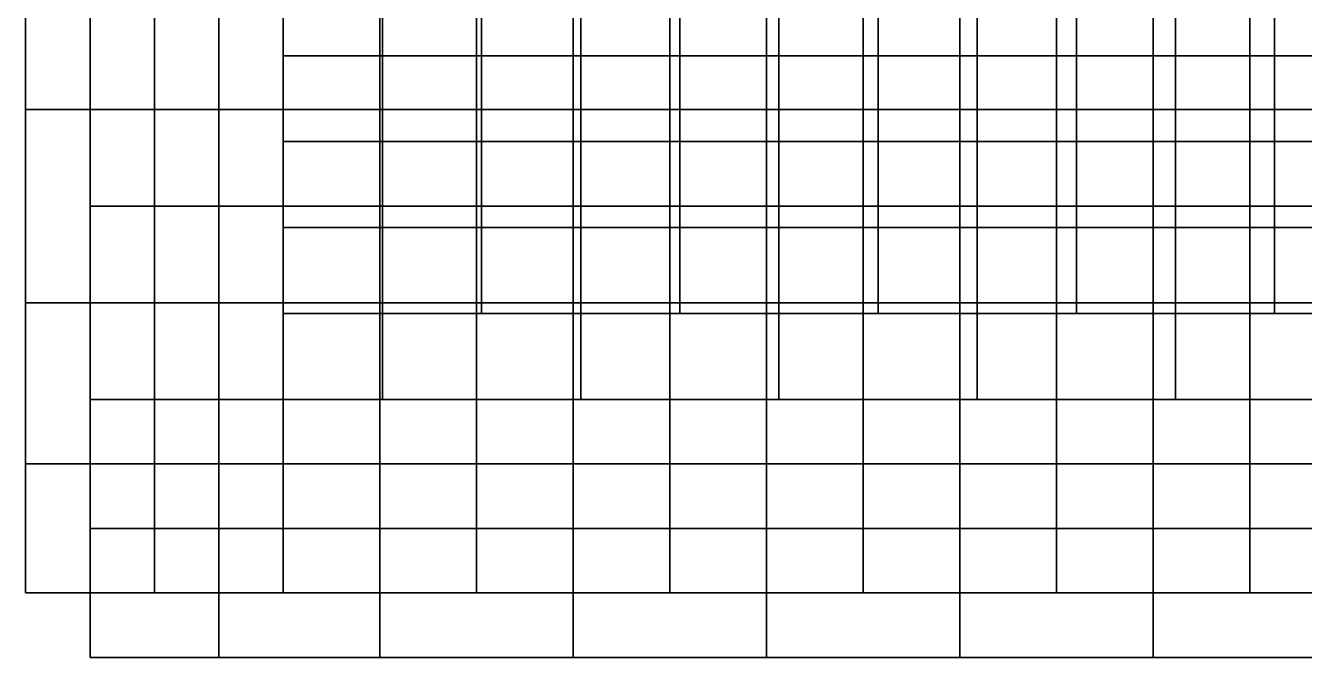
# Model space of a CAD drawing. Extents: x -2.5 to 67.5, y -27.5 to 12.5.
# Drawn here: x -2.5 to 9.9, y -2.5 to 3.62 of the extents above; entities that cross this region are included whole.
import ezdxf

# ---------------------------------------------------------------- set-up
doc = ezdxf.new("R2010")
doc.units = 0
for name, color, linetype in [('EC_M2', 16, 'CONTINUOUS'), ('M0', 13, 'CONTINUOUS'), ('M1', 11, 'CONTINUOUS')]:
    doc.layers.add(name, color=color, linetype=linetype)

msp = doc.modelspace()

# ---------------------------------------------------------------- linework, layer by layer
at = {"layer": 'EC_M2', "color": 182}
for p, q in [((0, 2.8125, 0.5), (0, 4.6875, 0.5)), ((0, 2.5, 2.375), (0, 4.1665, 2.375)), ((0, 0.9375, 0.5), (0, 2.8125, 0.5)), ((0, 0.8335, 2.375), (0, 2.5, 2.375))]:
    msp.add_line(p, q, dxfattribs=at)
at = {"layer": 'M0', "color": 135}
for points in [[(-2.5, 2.8125), (-2.5, 2.8125, 1), (-2.5, 4.6875, 1), (-2.5, 4.6875)], [(-1.25, 2.8125), (-2.5, 2.8125), (-2.5, 4.6875), (-1.25, 4.6875)], [(-2.5, 2.8125, 1), (-1.25, 2.8125, 1), (-1.25, 4.6875, 1), (-2.5, 4.6875, 1)], [(-1.25, 2.8125, 1), (-1.25, 2.8125), (-1.25, 4.6875), (-1.25, 4.6875, 1)], [(-1.25, 2.8125), (-1.25, 2.8125, 1), (-1.25, 4.6875, 1), (-1.25, 4.6875)], [(0, 2.8125), (-1.25, 2.8125), (-1.25, 4.6875), (0, 4.6875)], [(-1.25, 2.8125, 1), (0, 2.8125, 1), (0, 4.6875, 1), (-1.25, 4.6875, 1)], [(0, 2.8125, 1), (0, 2.8125), (0, 4.6875), (0, 4.6875, 1)], [(0, 2.8125), (0, 2.8125, 1), (0, 4.6875, 1), (0, 4.6875)], [(1.875, 2.8125), (0, 2.8125), (0, 4.6875), (1.875, 4.6875)], [(0, 2.8125, 1), (1.875, 2.8125, 1), (1.875, 4.6875, 1), (0, 4.6875, 1)], [(1.875, 2.8125, 1), (1.875, 2.8125), (1.875, 4.6875), (1.875, 4.6875, 1)], [(1.875, 2.8125), (1.875, 2.8125, 1), (1.875, 4.6875, 1), (1.875, 4.6875)], [(3.75, 2.8125), (1.875, 2.8125), (1.875, 4.6875), (3.75, 4.6875)], [(1.875, 2.8125, 1), (3.75, 2.8125, 1), (3.75, 4.6875, 1), (1.875, 4.6875, 1)], [(3.75, 2.8125, 1), (3.75, 2.8125), (3.75, 4.6875), (3.75, 4.6875, 1)], [(3.75, 2.8125), (3.75, 2.8125, 1), (3.75, 4.6875, 1), (3.75, 4.6875)], [(5.625, 2.8125), (3.75, 2.8125), (3.75, 4.6875), (5.625, 4.6875)], [(3.75, 2.8125, 1), (5.625, 2.8125, 1), (5.625, 4.6875, 1), (3.75, 4.6875, 1)], [(5.625, 2.8125, 1), (5.625, 2.8125), (5.625, 4.6875), (5.625, 4.6875, 1)], [(5.625, 2.8125), (5.625, 2.8125, 1), (5.625, 4.6875, 1), (5.625, 4.6875)], [(7.5, 2.8125), (5.625, 2.8125), (5.625, 4.6875), (7.5, 4.6875)], [(5.625, 2.8125, 1), (7.5, 2.8125, 1), (7.5, 4.6875, 1), (5.625, 4.6875, 1)], [(7.5, 2.8125, 1), (7.5, 2.8125), (7.5, 4.6875), (7.5, 4.6875, 1)], [(7.5, 2.8125), (7.5, 2.8125, 1), (7.5, 4.6875, 1), (7.5, 4.6875)], [(9.375, 2.8125), (7.5, 2.8125), (7.5, 4.6875), (9.375, 4.6875)], [(7.5, 2.8125, 1), (9.375, 2.8125, 1), (9.375, 4.6875, 1), (7.5, 4.6875, 1)], [(9.375, 2.8125, 1), (9.375, 2.8125), (9.375, 4.6875), (9.375, 4.6875, 1)], [(9.375, 2.8125), (9.375, 2.8125, 1), (9.375, 4.6875, 1), (9.375, 4.6875)], [(11.25, 2.8125), (9.375, 2.8125), (9.375, 4.6875), (11.25, 4.6875)], [(9.375, 2.8125, 1), (11.25, 2.8125, 1), (11.25, 4.6875, 1), (9.375, 4.6875, 1)], [(-1.875, 3.75), (-1.875, 1.875), (-1.875, 1.875, 1), (-1.875, 3.75, 1)], [(-1.875, 1.875), (-1.875, 3.75), (-0.625, 3.75), (-0.625, 1.875)], [(-1.875, 3.75, 1), (-1.875, 1.875, 1), (-0.625, 1.875, 1), (-0.625, 3.75, 1)], [(-0.625, 3.75), (-0.625, 1.875), (-0.625, 1.875, 1), (-0.625, 3.75, 1)], [(-0.625, 1.875), (-0.625, 3.75), (0, 3.75), (0, 1.875)], [(-0.625, 3.75, 1), (-0.625, 1.875, 1), (0, 1.875, 1), (0, 3.75, 1)], [(-0.625, 1.875), (-0.625, 3.75), (-0.625, 3.75, 1), (-0.625, 1.875, 1)], [(0, 1.875), (0, 3.75), (0, 3.75, 1), (0, 1.875, 1)], [(0, 3.75), (0, 1.875), (0, 1.875, 1), (0, 3.75, 1)], [(0, 1.875), (0, 3.75), (0.9375, 3.75), (0.9375, 1.875)], [(0, 3.75, 1), (0, 1.875, 1), (0.9375, 1.875, 1), (0.9375, 3.75, 1)], [(0.9375, 1.875), (0.9375, 3.75), (0.9375, 3.75, 1), (0.9375, 1.875, 1)], [(0.9375, 3.75), (0.9375, 1.875), (0.9375, 1.875, 1), (0.9375, 3.75, 1)], [(0.9375, 1.875), (0.9375, 3.75), (2.8125, 3.75), (2.8125, 1.875)], [(0.9375, 3.75, 1), (0.9375, 1.875, 1), (2.8125, 1.875, 1), (2.8125, 3.75, 1)], [(2.8125, 1.875), (2.8125, 3.75), (2.8125, 3.75, 1), (2.8125, 1.875, 1)], [(2.8125, 3.75), (2.8125, 1.875), (2.8125, 1.875, 1), (2.8125, 3.75, 1)], [(2.8125, 1.875), (2.8125, 3.75), (4.6875, 3.75), (4.6875, 1.875)], [(2.8125, 3.75, 1), (2.8125, 1.875, 1), (4.6875, 1.875, 1), (4.6875, 3.75, 1)], [(4.6875, 1.875), (4.6875, 3.75), (4.6875, 3.75, 1), (4.6875, 1.875, 1)], [(4.6875, 3.75), (4.6875, 1.875), (4.6875, 1.875, 1), (4.6875, 3.75, 1)], [(4.6875, 1.875), (4.6875, 3.75), (6.5625, 3.75), (6.5625, 1.875)], [(4.6875, 3.75, 1), (4.6875, 1.875, 1), (6.5625, 1.875, 1), (6.5625, 3.75, 1)], [(6.5625, 1.875), (6.5625, 3.75), (6.5625, 3.75, 1), (6.5625, 1.875, 1)], [(6.5625, 3.75), (6.5625, 1.875), (6.5625, 1.875, 1), (6.5625, 3.75, 1)], [(6.5625, 1.875), (6.5625, 3.75), (8.4375, 3.75), (8.4375, 1.875)], [(6.5625, 3.75, 1), (6.5625, 1.875, 1), (8.4375, 1.875, 1), (8.4375, 3.75, 1)], [(8.4375, 1.875), (8.4375, 3.75), (8.4375, 3.75, 1), (8.4375, 1.875, 1)], [(8.4375, 3.75), (8.4375, 1.875), (8.4375, 1.875, 1), (8.4375, 3.75, 1)], [(8.4375, 1.875), (8.4375, 3.75), (10.313, 3.75), (10.313, 1.875)], [(8.4375, 3.75, 1), (8.4375, 1.875, 1), (10.313, 1.875, 1), (10.313, 3.75, 1)], [(-1.25, 2.8125), (-2.5, 2.8125), (-2.5, 2.8125, 1), (-1.25, 2.8125, 1)], [(-2.5, 0.9375), (-2.5, 0.9375, 1), (-2.5, 2.8125, 1), (-2.5, 2.8125)], [(-1.25, 0.9375), (-2.5, 0.9375), (-2.5, 2.8125), (-1.25, 2.8125)], [(-2.5, 0.9375, 1), (-1.25, 0.9375, 1), (-1.25, 2.8125, 1), (-2.5, 2.8125, 1)], [(-2.5, 2.8125), (-1.25, 2.8125), (-1.25, 2.8125, 1), (-2.5, 2.8125, 1)], [(-1.25, 0.9375, 1), (-1.25, 0.9375), (-1.25, 2.8125), (-1.25, 2.8125, 1)], [(0, 2.8125), (-1.25, 2.8125), (-1.25, 2.8125, 1), (0, 2.8125, 1)], [(-1.25, 0.9375), (-1.25, 0.9375, 1), (-1.25, 2.8125, 1), (-1.25, 2.8125)], [(0, 0.9375), (-1.25, 0.9375), (-1.25, 2.8125), (0, 2.8125)], [(-1.25, 0.9375, 1), (0, 0.9375, 1), (0, 2.8125, 1), (-1.25, 2.8125, 1)], [(-1.25, 2.8125), (0, 2.8125), (0, 2.8125, 1), (-1.25, 2.8125, 1)], [(0, 0.9375, 1), (0, 0.9375), (0, 2.8125), (0, 2.8125, 1)], [(1.875, 2.8125), (0, 2.8125), (0, 2.8125, 1), (1.875, 2.8125, 1)], [(0, 0.9375), (0, 0.9375, 1), (0, 2.8125, 1), (0, 2.8125)], [(1.875, 0.9375), (0, 0.9375), (0, 2.8125), (1.875, 2.8125)], [(0, 0.9375, 1), (1.875, 0.9375, 1), (1.875, 2.8125, 1), (0, 2.8125, 1)], [(0, 2.8125), (1.875, 2.8125), (1.875, 2.8125, 1), (0, 2.8125, 1)], [(1.875, 0.9375, 1), (1.875, 0.9375), (1.875, 2.8125), (1.875, 2.8125, 1)], [(3.75, 2.8125), (1.875, 2.8125), (1.875, 2.8125, 1), (3.75, 2.8125, 1)], [(1.875, 0.9375), (1.875, 0.9375, 1), (1.875, 2.8125, 1), (1.875, 2.8125)], [(3.75, 0.9375), (1.875, 0.9375), (1.875, 2.8125), (3.75, 2.8125)], [(1.875, 0.9375, 1), (3.75, 0.9375, 1), (3.75, 2.8125, 1), (1.875, 2.8125, 1)], [(1.875, 2.8125), (3.75, 2.8125), (3.75, 2.8125, 1), (1.875, 2.8125, 1)], [(3.75, 0.9375, 1), (3.75, 0.9375), (3.75, 2.8125), (3.75, 2.8125, 1)], [(5.625, 2.8125), (3.75, 2.8125), (3.75, 2.8125, 1), (5.625, 2.8125, 1)], [(3.75, 0.9375), (3.75, 0.9375, 1), (3.75, 2.8125, 1), (3.75, 2.8125)], [(5.625, 0.9375), (3.75, 0.9375), (3.75, 2.8125), (5.625, 2.8125)], [(3.75, 0.9375, 1), (5.625, 0.9375, 1), (5.625, 2.8125, 1), (3.75, 2.8125, 1)], [(3.75, 2.8125), (5.625, 2.8125), (5.625, 2.8125, 1), (3.75, 2.8125, 1)], [(5.625, 0.9375, 1), (5.625, 0.9375), (5.625, 2.8125), (5.625, 2.8125, 1)], [(7.5, 2.8125), (5.625, 2.8125), (5.625, 2.8125, 1), (7.5, 2.8125, 1)], [(5.625, 0.9375), (5.625, 0.9375, 1), (5.625, 2.8125, 1), (5.625, 2.8125)], [(7.5, 0.9375), (5.625, 0.9375), (5.625, 2.8125), (7.5, 2.8125)], [(5.625, 0.9375, 1), (7.5, 0.9375, 1), (7.5, 2.8125, 1), (5.625, 2.8125, 1)], [(5.625, 2.8125), (7.5, 2.8125), (7.5, 2.8125, 1), (5.625, 2.8125, 1)], [(7.5, 0.9375, 1), (7.5, 0.9375), (7.5, 2.8125), (7.5, 2.8125, 1)], [(9.375, 2.8125), (7.5, 2.8125), (7.5, 2.8125, 1), (9.375, 2.8125, 1)], [(7.5, 0.9375), (7.5, 0.9375, 1), (7.5, 2.8125, 1), (7.5, 2.8125)], [(9.375, 0.9375), (7.5, 0.9375), (7.5, 2.8125), (9.375, 2.8125)], [(7.5, 0.9375, 1), (9.375, 0.9375, 1), (9.375, 2.8125, 1), (7.5, 2.8125, 1)], [(7.5, 2.8125), (9.375, 2.8125), (9.375, 2.8125, 1), (7.5, 2.8125, 1)], [(9.375, 0.9375, 1), (9.375, 0.9375), (9.375, 2.8125), (9.375, 2.8125, 1)], [(11.25, 2.8125), (9.375, 2.8125), (9.375, 2.8125, 1), (11.25, 2.8125, 1)], [(9.375, 0.9375), (9.375, 0.9375, 1), (9.375, 2.8125, 1), (9.375, 2.8125)], [(11.25, 0.9375), (9.375, 0.9375), (9.375, 2.8125), (11.25, 2.8125)], [(9.375, 0.9375, 1), (11.25, 0.9375, 1), (11.25, 2.8125, 1), (9.375, 2.8125, 1)], [(9.375, 2.8125), (11.25, 2.8125), (11.25, 2.8125, 1), (9.375, 2.8125, 1)], [(-1.875, 1.875), (-1.875, 0), (-1.875, 0, 1), (-1.875, 1.875, 1)], [(-1.875, 1.875), (-1.875, 1.875, 1), (-0.625, 1.875, 1), (-0.625, 1.875)], [(-1.875, 0), (-1.875, 1.875), (-0.625, 1.875), (-0.625, 0)], [(-1.875, 1.875, 1), (-1.875, 0, 1), (-0.625, 0, 1), (-0.625, 1.875, 1)], [(-1.875, 1.875, 1), (-1.875, 1.875), (-0.625, 1.875), (-0.625, 1.875, 1)], [(-0.625, 1.875), (-0.625, 0), (-0.625, 0, 1), (-0.625, 1.875, 1)], [(-0.625, 1.875), (-0.625, 1.875, 1), (0, 1.875, 1), (0, 1.875)], [(-0.625, 0), (-0.625, 1.875), (0, 1.875), (0, 0)], [(-0.625, 1.875, 1), (-0.625, 0, 1), (0, 0, 1), (0, 1.875, 1)], [(-0.625, 1.875, 1), (-0.625, 1.875), (0, 1.875), (0, 1.875, 1)], [(-0.625, 0), (-0.625, 1.875), (-0.625, 1.875, 1), (-0.625, 0, 1)], [(0, 0), (0, 1.875), (0, 1.875, 1), (0, 0, 1)], [(0, 1.875), (0, 0), (0, 0, 1), (0, 1.875, 1)], [(0, 1.875), (0, 1.875, 1), (0.9375, 1.875, 1), (0.9375, 1.875)], [(0, 0), (0, 1.875), (0.9375, 1.875), (0.9375, 0)], [(0, 1.875, 1), (0, 0, 1), (0.9375, 0, 1), (0.9375, 1.875, 1)], [(0, 1.875, 1), (0, 1.875), (0.9375, 1.875), (0.9375, 1.875, 1)], [(0.9375, 0), (0.9375, 1.875), (0.9375, 1.875, 1), (0.9375, 0, 1)], [(0.9375, 1.875), (0.9375, 0), (0.9375, 0, 1), (0.9375, 1.875, 1)], [(0.9375, 1.875), (0.9375, 1.875, 1), (2.8125, 1.875, 1), (2.8125, 1.875)], [(0.9375, 0), (0.9375, 1.875), (2.8125, 1.875), (2.8125, 0)], [(0.9375, 1.875, 1), (0.9375, 0, 1), (2.8125, 0, 1), (2.8125, 1.875, 1)], [(0.9375, 1.875, 1), (0.9375, 1.875), (2.8125, 1.875), (2.8125, 1.875, 1)], [(2.8125, 0), (2.8125, 1.875), (2.8125, 1.875, 1), (2.8125, 0, 1)], [(2.8125, 1.875), (2.8125, 0), (2.8125, 0, 1), (2.8125, 1.875, 1)], [(2.8125, 1.875), (2.8125, 1.875, 1), (4.6875, 1.875, 1), (4.6875, 1.875)], [(2.8125, 0), (2.8125, 1.875), (4.6875, 1.875), (4.6875, 0)], [(2.8125, 1.875, 1), (2.8125, 0, 1), (4.6875, 0, 1), (4.6875, 1.875, 1)], [(2.8125, 1.875, 1), (2.8125, 1.875), (4.6875, 1.875), (4.6875, 1.875, 1)], [(4.6875, 0), (4.6875, 1.875), (4.6875, 1.875, 1), (4.6875, 0, 1)], [(4.6875, 1.875), (4.6875, 0), (4.6875, 0, 1), (4.6875, 1.875, 1)], [(4.6875, 1.875), (4.6875, 1.875, 1), (6.5625, 1.875, 1), (6.5625, 1.875)], [(4.6875, 0), (4.6875, 1.875), (6.5625, 1.875), (6.5625, 0)], [(4.6875, 1.875, 1), (4.6875, 0, 1), (6.5625, 0, 1), (6.5625, 1.875, 1)], [(4.6875, 1.875, 1), (4.6875, 1.875), (6.5625, 1.875), (6.5625, 1.875, 1)], [(6.5625, 0), (6.5625, 1.875), (6.5625, 1.875, 1), (6.5625, 0, 1)], [(6.5625, 1.875), (6.5625, 0), (6.5625, 0, 1), (6.5625, 1.875, 1)], [(6.5625, 1.875), (6.5625, 1.875, 1), (8.4375, 1.875, 1), (8.4375, 1.875)], [(6.5625, 0), (6.5625, 1.875), (8.4375, 1.875), (8.4375, 0)], [(6.5625, 1.875, 1), (6.5625, 0, 1), (8.4375, 0, 1), (8.4375, 1.875, 1)], [(6.5625, 1.875, 1), (6.5625, 1.875), (8.4375, 1.875), (8.4375, 1.875, 1)], [(8.4375, 0), (8.4375, 1.875), (8.4375, 1.875, 1), (8.4375, 0, 1)], [(8.4375, 1.875), (8.4375, 0), (8.4375, 0, 1), (8.4375, 1.875, 1)], [(8.4375, 1.875), (8.4375, 1.875, 1), (10.313, 1.875, 1), (10.313, 1.875)], [(8.4375, 0), (8.4375, 1.875), (10.313, 1.875), (10.313, 0)], [(8.4375, 1.875, 1), (8.4375, 0, 1), (10.313, 0, 1), (10.313, 1.875, 1)], [(8.4375, 1.875, 1), (8.4375, 1.875), (10.313, 1.875), (10.313, 1.875, 1)], [(-1.25, 0.9375), (-2.5, 0.9375), (-2.5, 0.9375, 1), (-1.25, 0.9375, 1)], [(-2.5, -0.625), (-2.5, -0.625, 1), (-2.5, 0.9375, 1), (-2.5, 0.9375)], [(-1.25, -0.625), (-2.5, -0.625), (-2.5, 0.9375), (-1.25, 0.9375)], [(-2.5, -0.625, 1), (-1.25, -0.625, 1), (-1.25, 0.9375, 1), (-2.5, 0.9375, 1)], [(-2.5, 0.9375), (-1.25, 0.9375), (-1.25, 0.9375, 1), (-2.5, 0.9375, 1)], [(-1.25, -0.625, 1), (-1.25, -0.625), (-1.25, 0.9375), (-1.25, 0.9375, 1)], [(0, 0.9375), (-1.25, 0.9375), (-1.25, 0.9375, 1), (0, 0.9375, 1)], [(-1.25, -0.625), (-1.25, -0.625, 1), (-1.25, 0.9375, 1), (-1.25, 0.9375)], [(0, -0.625), (-1.25, -0.625), (-1.25, 0.9375), (0, 0.9375)], [(-1.25, -0.625, 1), (0, -0.625, 1), (0, 0.9375, 1), (-1.25, 0.9375, 1)], [(-1.25, 0.9375), (0, 0.9375), (0, 0.9375, 1), (-1.25, 0.9375, 1)], [(0, -0.625, 1), (0, -0.625), (0, 0.9375), (0, 0.9375, 1)], [(1.875, 0.9375), (0, 0.9375), (0, 0.9375, 1), (1.875, 0.9375, 1)], [(0, -0.625), (0, -0.625, 1), (0, 0.9375, 1), (0, 0.9375)], [(1.875, -0.625), (0, -0.625), (0, 0.9375), (1.875, 0.9375)], [(0, -0.625, 1), (1.875, -0.625, 1), (1.875, 0.9375, 1), (0, 0.9375, 1)], [(0, 0.9375), (1.875, 0.9375), (1.875, 0.9375, 1), (0, 0.9375, 1)], [(1.875, -0.625, 1), (1.875, -0.625), (1.875, 0.9375), (1.875, 0.9375, 1)], [(3.75, 0.9375), (1.875, 0.9375), (1.875, 0.9375, 1), (3.75, 0.9375, 1)], [(1.875, -0.625), (1.875, -0.625, 1), (1.875, 0.9375, 1), (1.875, 0.9375)], [(3.75, -0.625), (1.875, -0.625), (1.875, 0.9375), (3.75, 0.9375)], [(1.875, -0.625, 1), (3.75, -0.625, 1), (3.75, 0.9375, 1), (1.875, 0.9375, 1)], [(1.875, 0.9375), (3.75, 0.9375), (3.75, 0.9375, 1), (1.875, 0.9375, 1)], [(3.75, -0.625, 1), (3.75, -0.625), (3.75, 0.9375), (3.75, 0.9375, 1)], [(5.625, 0.9375), (3.75, 0.9375), (3.75, 0.9375, 1), (5.625, 0.9375, 1)], [(3.75, -0.625), (3.75, -0.625, 1), (3.75, 0.9375, 1), (3.75, 0.9375)], [(5.625, -0.625), (3.75, -0.625), (3.75, 0.9375), (5.625, 0.9375)], [(3.75, -0.625, 1), (5.625, -0.625, 1), (5.625, 0.9375, 1), (3.75, 0.9375, 1)], [(3.75, 0.9375), (5.625, 0.9375), (5.625, 0.9375, 1), (3.75, 0.9375, 1)], [(5.625, -0.625, 1), (5.625, -0.625), (5.625, 0.9375), (5.625, 0.9375, 1)], [(7.5, 0.9375), (5.625, 0.9375), (5.625, 0.9375, 1), (7.5, 0.9375, 1)], [(5.625, -0.625), (5.625, -0.625, 1), (5.625, 0.9375, 1), (5.625, 0.9375)], [(7.5, -0.625), (5.625, -0.625), (5.625, 0.9375), (7.5, 0.9375)], [(5.625, -0.625, 1), (7.5, -0.625, 1), (7.5, 0.9375, 1), (5.625, 0.9375, 1)], [(5.625, 0.9375), (7.5, 0.9375), (7.5, 0.9375, 1), (5.625, 0.9375, 1)], [(7.5, -0.625, 1), (7.5, -0.625), (7.5, 0.9375), (7.5, 0.9375, 1)], [(9.375, 0.9375), (7.5, 0.9375), (7.5, 0.9375, 1), (9.375, 0.9375, 1)], [(7.5, -0.625), (7.5, -0.625, 1), (7.5, 0.9375, 1), (7.5, 0.9375)], [(9.375, -0.625), (7.5, -0.625), (7.5, 0.9375), (9.375, 0.9375)], [(7.5, -0.625, 1), (9.375, -0.625, 1), (9.375, 0.9375, 1), (7.5, 0.9375, 1)], [(7.5, 0.9375), (9.375, 0.9375), (9.375, 0.9375, 1), (7.5, 0.9375, 1)], [(9.375, -0.625, 1), (9.375, -0.625), (9.375, 0.9375), (9.375, 0.9375, 1)], [(11.25, 0.9375), (9.375, 0.9375), (9.375, 0.9375, 1), (11.25, 0.9375, 1)], [(9.375, -0.625), (9.375, -0.625, 1), (9.375, 0.9375, 1), (9.375, 0.9375)], [(11.25, -0.625), (9.375, -0.625), (9.375, 0.9375), (11.25, 0.9375)], [(9.375, -0.625, 1), (11.25, -0.625, 1), (11.25, 0.9375, 1), (9.375, 0.9375, 1)], [(9.375, 0.9375), (11.25, 0.9375), (11.25, 0.9375, 1), (9.375, 0.9375, 1)], [(-1.875, 0), (-1.875, -1.25), (-1.875, -1.25, 1), (-1.875, 0, 1)], [(-1.875, 0), (-1.875, 0, 1), (-0.625, 0, 1), (-0.625, 0)], [(-1.875, -1.25), (-1.875, 0), (-0.625, 0), (-0.625, -1.25)], [(-1.875, 0, 1), (-1.875, -1.25, 1), (-0.625, -1.25, 1), (-0.625, 0, 1)], [(-1.875, 0, 1), (-1.875, 0), (-0.625, 0), (-0.625, 0, 1)], [(-0.625, 0, 1), (-0.625, 0), (0, 0), (0, 0, 1)], [(-0.625, -1.25), (-0.625, 0), (-0.625, 0, 1), (-0.625, -1.25, 1)], [(-0.625, 0), (-0.625, -1.25), (-0.625, -1.25, 1), (-0.625, 0, 1)], [(-0.625, 0), (-0.625, 0, 1), (0.9375, 0, 1), (0.9375, 0)], [(-0.625, -1.25), (-0.625, 0), (0.9375, 0), (0.9375, -1.25)], [(-0.625, 0, 1), (-0.625, -1.25, 1), (0.9375, -1.25, 1), (0.9375, 0, 1)], [(0, 0, 1), (0, 0), (0.9375, 0), (0.9375, 0, 1)], [(0.9375, -1.25), (0.9375, 0), (0.9375, 0, 1), (0.9375, -1.25, 1)], [(0.9375, 0), (0.9375, -1.25), (0.9375, -1.25, 1), (0.9375, 0, 1)], [(0.9375, 0), (0.9375, 0, 1), (2.8125, 0, 1), (2.8125, 0)], [(0.9375, -1.25), (0.9375, 0), (2.8125, 0), (2.8125, -1.25)], [(0.9375, 0, 1), (0.9375, -1.25, 1), (2.8125, -1.25, 1), (2.8125, 0, 1)], [(0.9375, 0, 1), (0.9375, 0), (2.8125, 0), (2.8125, 0, 1)], [(2.8125, -1.25), (2.8125, 0), (2.8125, 0, 1), (2.8125, -1.25, 1)], [(2.8125, 0), (2.8125, -1.25), (2.8125, -1.25, 1), (2.8125, 0, 1)], [(2.8125, 0), (2.8125, 0, 1), (4.6875, 0, 1), (4.6875, 0)], [(2.8125, -1.25), (2.8125, 0), (4.6875, 0), (4.6875, -1.25)], [(2.8125, 0, 1), (2.8125, -1.25, 1), (4.6875, -1.25, 1), (4.6875, 0, 1)], [(2.8125, 0, 1), (2.8125, 0), (4.6875, 0), (4.6875, 0, 1)], [(4.6875, -1.25), (4.6875, 0), (4.6875, 0, 1), (4.6875, -1.25, 1)], [(4.6875, 0), (4.6875, -1.25), (4.6875, -1.25, 1), (4.6875, 0, 1)], [(4.6875, 0), (4.6875, 0, 1), (6.5625, 0, 1), (6.5625, 0)], [(4.6875, -1.25), (4.6875, 0), (6.5625, 0), (6.5625, -1.25)], [(4.6875, 0, 1), (4.6875, -1.25, 1), (6.5625, -1.25, 1), (6.5625, 0, 1)], [(4.6875, 0, 1), (4.6875, 0), (6.5625, 0), (6.5625, 0, 1)], [(6.5625, -1.25), (6.5625, 0), (6.5625, 0, 1), (6.5625, -1.25, 1)], [(6.5625, 0), (6.5625, -1.25), (6.5625, -1.25, 1), (6.5625, 0, 1)], [(6.5625, 0), (6.5625, 0, 1), (8.4375, 0, 1), (8.4375, 0)], [(6.5625, -1.25), (6.5625, 0), (8.4375, 0), (8.4375, -1.25)], [(6.5625, 0, 1), (6.5625, -1.25, 1), (8.4375, -1.25, 1), (8.4375, 0, 1)], [(6.5625, 0, 1), (6.5625, 0), (8.4375, 0), (8.4375, 0, 1)], [(8.4375, -1.25), (8.4375, 0), (8.4375, 0, 1), (8.4375, -1.25, 1)], [(8.4375, 0), (8.4375, -1.25), (8.4375, -1.25, 1), (8.4375, 0, 1)], [(8.4375, 0), (8.4375, 0, 1), (10.313, 0, 1), (10.313, 0)], [(8.4375, -1.25), (8.4375, 0), (10.313, 0), (10.313, -1.25)], [(8.4375, 0, 1), (8.4375, -1.25, 1), (10.313, -1.25, 1), (10.313, 0, 1)], [(8.4375, 0, 1), (8.4375, 0), (10.313, 0), (10.313, 0, 1)], [(-1.25, -0.625), (-2.5, -0.625), (-2.5, -0.625, 1), (-1.25, -0.625, 1)], [(-2.5, -1.875), (-2.5, -1.875, 1), (-2.5, -0.625, 1), (-2.5, -0.625)], [(-1.25, -1.875), (-2.5, -1.875), (-2.5, -0.625), (-1.25, -0.625)], [(-2.5, -1.875, 1), (-1.25, -1.875, 1), (-1.25, -0.625, 1), (-2.5, -0.625, 1)], [(-2.5, -0.625), (-1.25, -0.625), (-1.25, -0.625, 1), (-2.5, -0.625, 1)], [(-1.25, -1.875, 1), (-1.25, -1.875), (-1.25, -0.625), (-1.25, -0.625, 1)], [(0, -0.625), (-1.25, -0.625), (-1.25, -0.625, 1), (0, -0.625, 1)], [(-1.25, -1.875), (-1.25, -1.875, 1), (-1.25, -0.625, 1), (-1.25, -0.625)], [(0, -1.875), (-1.25, -1.875), (-1.25, -0.625), (0, -0.625)], [(-1.25, -1.875, 1), (0, -1.875, 1), (0, -0.625, 1), (-1.25, -0.625, 1)], [(-1.25, -0.625), (0, -0.625), (0, -0.625, 1), (-1.25, -0.625, 1)], [(0, -1.875, 1), (0, -1.875), (0, -0.625), (0, -0.625, 1)], [(1.875, -0.625), (0, -0.625), (0, -0.625, 1), (1.875, -0.625, 1)], [(0, -1.875), (0, -1.875, 1), (0, -0.625, 1), (0, -0.625)], [(1.875, -1.875), (0, -1.875), (0, -0.625), (1.875, -0.625)], [(0, -1.875, 1), (1.875, -1.875, 1), (1.875, -0.625, 1), (0, -0.625, 1)], [(0, -0.625), (1.875, -0.625), (1.875, -0.625, 1), (0, -0.625, 1)], [(1.875, -1.875, 1), (1.875, -1.875), (1.875, -0.625), (1.875, -0.625, 1)], [(3.75, -0.625), (1.875, -0.625), (1.875, -0.625, 1), (3.75, -0.625, 1)], [(1.875, -1.875), (1.875, -1.875, 1), (1.875, -0.625, 1), (1.875, -0.625)], [(3.75, -1.875), (1.875, -1.875), (1.875, -0.625), (3.75, -0.625)], [(1.875, -1.875, 1), (3.75, -1.875, 1), (3.75, -0.625, 1), (1.875, -0.625, 1)], [(1.875, -0.625), (3.75, -0.625), (3.75, -0.625, 1), (1.875, -0.625, 1)], [(3.75, -1.875, 1), (3.75, -1.875), (3.75, -0.625), (3.75, -0.625, 1)], [(5.625, -0.625), (3.75, -0.625), (3.75, -0.625, 1), (5.625, -0.625, 1)], [(3.75, -1.875), (3.75, -1.875, 1), (3.75, -0.625, 1), (3.75, -0.625)], [(5.625, -1.875), (3.75, -1.875), (3.75, -0.625), (5.625, -0.625)], [(3.75, -1.875, 1), (5.625, -1.875, 1), (5.625, -0.625, 1), (3.75, -0.625, 1)], [(3.75, -0.625), (5.625, -0.625), (5.625, -0.625, 1), (3.75, -0.625, 1)], [(5.625, -1.875, 1), (5.625, -1.875), (5.625, -0.625), (5.625, -0.625, 1)], [(7.5, -0.625), (5.625, -0.625), (5.625, -0.625, 1), (7.5, -0.625, 1)], [(5.625, -1.875), (5.625, -1.875, 1), (5.625, -0.625, 1), (5.625, -0.625)], [(7.5, -1.875), (5.625, -1.875), (5.625, -0.625), (7.5, -0.625)], [(5.625, -1.875, 1), (7.5, -1.875, 1), (7.5, -0.625, 1), (5.625, -0.625, 1)], [(5.625, -0.625), (7.5, -0.625), (7.5, -0.625, 1), (5.625, -0.625, 1)], [(7.5, -1.875, 1), (7.5, -1.875), (7.5, -0.625), (7.5, -0.625, 1)], [(9.375, -0.625), (7.5, -0.625), (7.5, -0.625, 1), (9.375, -0.625, 1)], [(7.5, -1.875), (7.5, -1.875, 1), (7.5, -0.625, 1), (7.5, -0.625)], [(9.375, -1.875), (7.5, -1.875), (7.5, -0.625), (9.375, -0.625)], [(7.5, -1.875, 1), (9.375, -1.875, 1), (9.375, -0.625, 1), (7.5, -0.625, 1)], [(7.5, -0.625), (9.375, -0.625), (9.375, -0.625, 1), (7.5, -0.625, 1)], [(9.375, -1.875, 1), (9.375, -1.875), (9.375, -0.625), (9.375, -0.625, 1)], [(11.25, -0.625), (9.375, -0.625), (9.375, -0.625, 1), (11.25, -0.625, 1)], [(9.375, -1.875), (9.375, -1.875, 1), (9.375, -0.625, 1), (9.375, -0.625)], [(11.25, -1.875), (9.375, -1.875), (9.375, -0.625), (11.25, -0.625)], [(9.375, -1.875, 1), (11.25, -1.875, 1), (11.25, -0.625, 1), (9.375, -0.625, 1)], [(9.375, -0.625), (11.25, -0.625), (11.25, -0.625, 1), (9.375, -0.625, 1)], [(-1.875, -1.25), (-1.875, -2.5), (-1.875, -2.5, 1), (-1.875, -1.25, 1)], [(-1.875, -1.25), (-1.875, -1.25, 1), (-0.625, -1.25, 1), (-0.625, -1.25)], [(-1.875, -2.5), (-1.875, -1.25), (-0.625, -1.25), (-0.625, -2.5)], [(-1.875, -1.25, 1), (-1.875, -2.5, 1), (-0.625, -2.5, 1), (-0.625, -1.25, 1)], [(-1.875, -1.25, 1), (-1.875, -1.25), (-0.625, -1.25), (-0.625, -1.25, 1)], [(-0.625, -2.5), (-0.625, -1.25), (-0.625, -1.25, 1), (-0.625, -2.5, 1)], [(-0.625, -1.25), (-0.625, -2.5), (-0.625, -2.5, 1), (-0.625, -1.25, 1)], [(-0.625, -1.25), (-0.625, -1.25, 1), (0.9375, -1.25, 1), (0.9375, -1.25)], [(-0.625, -2.5), (-0.625, -1.25), (0.9375, -1.25), (0.9375, -2.5)], [(-0.625, -1.25, 1), (-0.625, -2.5, 1), (0.9375, -2.5, 1), (0.9375, -1.25, 1)], [(-0.625, -1.25, 1), (-0.625, -1.25), (0.9375, -1.25), (0.9375, -1.25, 1)], [(0.9375, -2.5), (0.9375, -1.25), (0.9375, -1.25, 1), (0.9375, -2.5, 1)], [(0.9375, -1.25), (0.9375, -2.5), (0.9375, -2.5, 1), (0.9375, -1.25, 1)], [(0.9375, -1.25), (0.9375, -1.25, 1), (2.8125, -1.25, 1), (2.8125, -1.25)], [(0.9375, -2.5), (0.9375, -1.25), (2.8125, -1.25), (2.8125, -2.5)], [(0.9375, -1.25, 1), (0.9375, -2.5, 1), (2.8125, -2.5, 1), (2.8125, -1.25, 1)], [(0.9375, -1.25, 1), (0.9375, -1.25), (2.8125, -1.25), (2.8125, -1.25, 1)], [(2.8125, -2.5), (2.8125, -1.25), (2.8125, -1.25, 1), (2.8125, -2.5, 1)], [(2.8125, -1.25), (2.8125, -2.5), (2.8125, -2.5, 1), (2.8125, -1.25, 1)], [(2.8125, -1.25), (2.8125, -1.25, 1), (4.6875, -1.25, 1), (4.6875, -1.25)], [(2.8125, -2.5), (2.8125, -1.25), (4.6875, -1.25), (4.6875, -2.5)], [(2.8125, -1.25, 1), (2.8125, -2.5, 1), (4.6875, -2.5, 1), (4.6875, -1.25, 1)], [(2.8125, -1.25, 1), (2.8125, -1.25), (4.6875, -1.25), (4.6875, -1.25, 1)], [(4.6875, -2.5), (4.6875, -1.25), (4.6875, -1.25, 1), (4.6875, -2.5, 1)], [(4.6875, -1.25), (4.6875, -2.5), (4.6875, -2.5, 1), (4.6875, -1.25, 1)], [(4.6875, -1.25), (4.6875, -1.25, 1), (6.5625, -1.25, 1), (6.5625, -1.25)], [(4.6875, -2.5), (4.6875, -1.25), (6.5625, -1.25), (6.5625, -2.5)], [(4.6875, -1.25, 1), (4.6875, -2.5, 1), (6.5625, -2.5, 1), (6.5625, -1.25, 1)], [(4.6875, -1.25, 1), (4.6875, -1.25), (6.5625, -1.25), (6.5625, -1.25, 1)], [(6.5625, -2.5), (6.5625, -1.25), (6.5625, -1.25, 1), (6.5625, -2.5, 1)], [(6.5625, -1.25), (6.5625, -2.5), (6.5625, -2.5, 1), (6.5625, -1.25, 1)], [(6.5625, -1.25), (6.5625, -1.25, 1), (8.4375, -1.25, 1), (8.4375, -1.25)], [(6.5625, -2.5), (6.5625, -1.25), (8.4375, -1.25), (8.4375, -2.5)], [(6.5625, -1.25, 1), (6.5625, -2.5, 1), (8.4375, -2.5, 1), (8.4375, -1.25, 1)], [(6.5625, -1.25, 1), (6.5625, -1.25), (8.4375, -1.25), (8.4375, -1.25, 1)], [(8.4375, -2.5), (8.4375, -1.25), (8.4375, -1.25, 1), (8.4375, -2.5, 1)], [(8.4375, -1.25), (8.4375, -2.5), (8.4375, -2.5, 1), (8.4375, -1.25, 1)], [(8.4375, -1.25), (8.4375, -1.25, 1), (10.313, -1.25, 1), (10.313, -1.25)], [(8.4375, -2.5), (8.4375, -1.25), (10.313, -1.25), (10.313, -2.5)], [(8.4375, -1.25, 1), (8.4375, -2.5, 1), (10.313, -2.5, 1), (10.313, -1.25, 1)], [(8.4375, -1.25, 1), (8.4375, -1.25), (10.313, -1.25), (10.313, -1.25, 1)], [(-2.5, -1.875), (-1.25, -1.875), (-1.25, -1.875, 1), (-2.5, -1.875, 1)], [(-1.25, -1.875), (0, -1.875), (0, -1.875, 1), (-1.25, -1.875, 1)], [(0, -1.875), (1.875, -1.875), (1.875, -1.875, 1), (0, -1.875, 1)], [(1.875, -1.875), (3.75, -1.875), (3.75, -1.875, 1), (1.875, -1.875, 1)], [(3.75, -1.875), (5.625, -1.875), (5.625, -1.875, 1), (3.75, -1.875, 1)], [(5.625, -1.875), (7.5, -1.875), (7.5, -1.875, 1), (5.625, -1.875, 1)], [(7.5, -1.875), (9.375, -1.875), (9.375, -1.875, 1), (7.5, -1.875, 1)], [(9.375, -1.875), (11.25, -1.875), (11.25, -1.875, 1), (9.375, -1.875, 1)], [(-1.875, -2.5, 1), (-1.875, -2.5), (-0.625, -2.5), (-0.625, -2.5, 1)], [(-0.625, -2.5, 1), (-0.625, -2.5), (0.9375, -2.5), (0.9375, -2.5, 1)], [(0.9375, -2.5, 1), (0.9375, -2.5), (2.8125, -2.5), (2.8125, -2.5, 1)], [(2.8125, -2.5, 1), (2.8125, -2.5), (4.6875, -2.5), (4.6875, -2.5, 1)], [(4.6875, -2.5, 1), (4.6875, -2.5), (6.5625, -2.5), (6.5625, -2.5, 1)], [(6.5625, -2.5, 1), (6.5625, -2.5), (8.4375, -2.5), (8.4375, -2.5, 1)], [(8.4375, -2.5, 1), (8.4375, -2.5), (10.313, -2.5), (10.313, -2.5, 1)]]:
    msp.add_3dface(points, dxfattribs=at)
at = {"layer": 'M1', "color": 10}
for points in [[(0, 5, 1.75), (0, 3.333, 1.75), (0, 3.333, 3), (0, 5, 3)], [(0, 3.333, 1.75), (0, 5, 1.75), (0.9615, 5, 1.75), (0.9615, 3.333, 1.75)], [(0, 5, 3), (0, 3.333, 3), (0.9615, 3.333, 3), (0.9615, 5, 3)], [(0.9615, 3.333, 1.75), (0.9615, 5, 1.75), (0.9615, 5, 3), (0.9615, 3.333, 3)], [(0.9615, 5, 1.75), (0.9615, 3.333, 1.75), (0.9615, 3.333, 3), (0.9615, 5, 3)], [(0.9615, 3.333, 1.75), (0.9615, 5, 1.75), (2.8845, 5, 1.75), (2.8845, 3.333, 1.75)], [(0.9615, 5, 3), (0.9615, 3.333, 3), (2.8845, 3.333, 3), (2.8845, 5, 3)], [(2.8845, 3.333, 1.75), (2.8845, 5, 1.75), (2.8845, 5, 3), (2.8845, 3.333, 3)], [(2.8845, 5, 1.75), (2.8845, 3.333, 1.75), (2.8845, 3.333, 3), (2.8845, 5, 3)], [(2.8845, 3.333, 1.75), (2.8845, 5, 1.75), (4.8075, 5, 1.75), (4.8075, 3.333, 1.75)], [(2.8845, 5, 3), (2.8845, 3.333, 3), (4.8075, 3.333, 3), (4.8075, 5, 3)], [(4.8075, 3.333, 1.75), (4.8075, 5, 1.75), (4.8075, 5, 3), (4.8075, 3.333, 3)], [(4.8075, 5, 1.75), (4.8075, 3.333, 1.75), (4.8075, 3.333, 3), (4.8075, 5, 3)], [(4.8075, 3.333, 1.75), (4.8075, 5, 1.75), (6.7305, 5, 1.75), (6.7305, 3.333, 1.75)], [(4.8075, 5, 3), (4.8075, 3.333, 3), (6.7305, 3.333, 3), (6.7305, 5, 3)], [(6.7305, 3.333, 1.75), (6.7305, 5, 1.75), (6.7305, 5, 3), (6.7305, 3.333, 3)], [(6.7305, 5, 1.75), (6.7305, 3.333, 1.75), (6.7305, 3.333, 3), (6.7305, 5, 3)], [(6.7305, 3.333, 1.75), (6.7305, 5, 1.75), (8.6535, 5, 1.75), (8.6535, 3.333, 1.75)], [(6.7305, 5, 3), (6.7305, 3.333, 3), (8.6535, 3.333, 3), (8.6535, 5, 3)], [(8.6535, 3.333, 1.75), (8.6535, 5, 1.75), (8.6535, 5, 3), (8.6535, 3.333, 3)], [(8.6535, 5, 1.75), (8.6535, 3.333, 1.75), (8.6535, 3.333, 3), (8.6535, 5, 3)], [(8.6535, 3.333, 1.75), (8.6535, 5, 1.75), (10.576, 5, 1.75), (10.576, 3.333, 1.75)], [(8.6535, 5, 3), (8.6535, 3.333, 3), (10.576, 3.333, 3), (10.576, 5, 3)], [(0, 2.5, 1.75), (0, 2.5, 3), (0, 4.1665, 3), (0, 4.1665, 1.75)], [(1.923, 2.5, 1.75), (0, 2.5, 1.75), (0, 4.1665, 1.75), (1.923, 4.1665, 1.75)], [(0, 2.5, 3), (1.923, 2.5, 3), (1.923, 4.1665, 3), (0, 4.1665, 3)], [(1.923, 2.5, 3), (1.923, 2.5, 1.75), (1.923, 4.1665, 1.75), (1.923, 4.1665, 3)], [(1.923, 2.5, 1.75), (1.923, 2.5, 3), (1.923, 4.1665, 3), (1.923, 4.1665, 1.75)], [(3.846, 2.5, 1.75), (1.923, 2.5, 1.75), (1.923, 4.1665, 1.75), (3.846, 4.1665, 1.75)], [(1.923, 2.5, 3), (3.846, 2.5, 3), (3.846, 4.1665, 3), (1.923, 4.1665, 3)], [(3.846, 2.5, 3), (3.846, 2.5, 1.75), (3.846, 4.1665, 1.75), (3.846, 4.1665, 3)], [(3.846, 2.5, 1.75), (3.846, 2.5, 3), (3.846, 4.1665, 3), (3.846, 4.1665, 1.75)], [(5.769, 2.5, 1.75), (3.846, 2.5, 1.75), (3.846, 4.1665, 1.75), (5.769, 4.1665, 1.75)], [(3.846, 2.5, 3), (5.769, 2.5, 3), (5.769, 4.1665, 3), (3.846, 4.1665, 3)], [(5.769, 2.5, 3), (5.769, 2.5, 1.75), (5.769, 4.1665, 1.75), (5.769, 4.1665, 3)], [(5.769, 2.5, 1.75), (5.769, 2.5, 3), (5.769, 4.1665, 3), (5.769, 4.1665, 1.75)], [(7.692, 2.5, 1.75), (5.769, 2.5, 1.75), (5.769, 4.1665, 1.75), (7.692, 4.1665, 1.75)], [(5.769, 2.5, 3), (7.692, 2.5, 3), (7.692, 4.1665, 3), (5.769, 4.1665, 3)], [(7.692, 2.5, 3), (7.692, 2.5, 1.75), (7.692, 4.1665, 1.75), (7.692, 4.1665, 3)], [(7.692, 2.5, 1.75), (7.692, 2.5, 3), (7.692, 4.1665, 3), (7.692, 4.1665, 1.75)], [(9.615, 2.5, 1.75), (7.692, 2.5, 1.75), (7.692, 4.1665, 1.75), (9.615, 4.1665, 1.75)], [(7.692, 2.5, 3), (9.615, 2.5, 3), (9.615, 4.1665, 3), (7.692, 4.1665, 3)], [(9.615, 2.5, 3), (9.615, 2.5, 1.75), (9.615, 4.1665, 1.75), (9.615, 4.1665, 3)], [(9.615, 2.5, 1.75), (9.615, 2.5, 3), (9.615, 4.1665, 3), (9.615, 4.1665, 1.75)], [(11.538, 2.5, 1.75), (9.615, 2.5, 1.75), (9.615, 4.1665, 1.75), (11.538, 4.1665, 1.75)], [(9.615, 2.5, 3), (11.538, 2.5, 3), (11.538, 4.1665, 3), (9.615, 4.1665, 3)], [(0, 3.333, 1.75), (0, 1.667, 1.75), (0, 1.667, 3), (0, 3.333, 3)], [(0, 3.333, 1.75), (0, 3.333, 3), (0.9615, 3.333, 3), (0.9615, 3.333, 1.75)], [(0, 1.667, 1.75), (0, 3.333, 1.75), (0.9615, 3.333, 1.75), (0.9615, 1.667, 1.75)], [(0, 3.333, 3), (0, 1.667, 3), (0.9615, 1.667, 3), (0.9615, 3.333, 3)], [(0, 3.333, 3), (0, 3.333, 1.75), (0.9615, 3.333, 1.75), (0.9615, 3.333, 3)], [(0.9615, 1.667, 1.75), (0.9615, 3.333, 1.75), (0.9615, 3.333, 3), (0.9615, 1.667, 3)], [(0.9615, 3.333, 1.75), (0.9615, 1.667, 1.75), (0.9615, 1.667, 3), (0.9615, 3.333, 3)], [(0.9615, 3.333, 1.75), (0.9615, 3.333, 3), (2.8845, 3.333, 3), (2.8845, 3.333, 1.75)], [(0.9615, 1.667, 1.75), (0.9615, 3.333, 1.75), (2.8845, 3.333, 1.75), (2.8845, 1.667, 1.75)], [(0.9615, 3.333, 3), (0.9615, 1.667, 3), (2.8845, 1.667, 3), (2.8845, 3.333, 3)], [(0.9615, 3.333, 3), (0.9615, 3.333, 1.75), (2.8845, 3.333, 1.75), (2.8845, 3.333, 3)], [(2.8845, 1.667, 1.75), (2.8845, 3.333, 1.75), (2.8845, 3.333, 3), (2.8845, 1.667, 3)], [(2.8845, 3.333, 1.75), (2.8845, 1.667, 1.75), (2.8845, 1.667, 3), (2.8845, 3.333, 3)], [(2.8845, 3.333, 1.75), (2.8845, 3.333, 3), (4.8075, 3.333, 3), (4.8075, 3.333, 1.75)], [(2.8845, 1.667, 1.75), (2.8845, 3.333, 1.75), (4.8075, 3.333, 1.75), (4.8075, 1.667, 1.75)], [(2.8845, 3.333, 3), (2.8845, 1.667, 3), (4.8075, 1.667, 3), (4.8075, 3.333, 3)], [(2.8845, 3.333, 3), (2.8845, 3.333, 1.75), (4.8075, 3.333, 1.75), (4.8075, 3.333, 3)], [(4.8075, 1.667, 1.75), (4.8075, 3.333, 1.75), (4.8075, 3.333, 3), (4.8075, 1.667, 3)], [(4.8075, 3.333, 1.75), (4.8075, 1.667, 1.75), (4.8075, 1.667, 3), (4.8075, 3.333, 3)], [(4.8075, 3.333, 1.75), (4.8075, 3.333, 3), (6.7305, 3.333, 3), (6.7305, 3.333, 1.75)], [(4.8075, 1.667, 1.75), (4.8075, 3.333, 1.75), (6.7305, 3.333, 1.75), (6.7305, 1.667, 1.75)], [(4.8075, 3.333, 3), (4.8075, 1.667, 3), (6.7305, 1.667, 3), (6.7305, 3.333, 3)], [(4.8075, 3.333, 3), (4.8075, 3.333, 1.75), (6.7305, 3.333, 1.75), (6.7305, 3.333, 3)], [(6.7305, 1.667, 1.75), (6.7305, 3.333, 1.75), (6.7305, 3.333, 3), (6.7305, 1.667, 3)], [(6.7305, 3.333, 1.75), (6.7305, 1.667, 1.75), (6.7305, 1.667, 3), (6.7305, 3.333, 3)], [(6.7305, 3.333, 1.75), (6.7305, 3.333, 3), (8.6535, 3.333, 3), (8.6535, 3.333, 1.75)], [(6.7305, 1.667, 1.75), (6.7305, 3.333, 1.75), (8.6535, 3.333, 1.75), (8.6535, 1.667, 1.75)], [(6.7305, 3.333, 3), (6.7305, 1.667, 3), (8.6535, 1.667, 3), (8.6535, 3.333, 3)], [(6.7305, 3.333, 3), (6.7305, 3.333, 1.75), (8.6535, 3.333, 1.75), (8.6535, 3.333, 3)], [(8.6535, 1.667, 1.75), (8.6535, 3.333, 1.75), (8.6535, 3.333, 3), (8.6535, 1.667, 3)], [(8.6535, 3.333, 1.75), (8.6535, 1.667, 1.75), (8.6535, 1.667, 3), (8.6535, 3.333, 3)], [(8.6535, 3.333, 1.75), (8.6535, 3.333, 3), (10.576, 3.333, 3), (10.576, 3.333, 1.75)], [(8.6535, 1.667, 1.75), (8.6535, 3.333, 1.75), (10.576, 3.333, 1.75), (10.576, 1.667, 1.75)], [(8.6535, 3.333, 3), (8.6535, 1.667, 3), (10.576, 1.667, 3), (10.576, 3.333, 3)], [(8.6535, 3.333, 3), (8.6535, 3.333, 1.75), (10.576, 3.333, 1.75), (10.576, 3.333, 3)], [(1.923, 2.5, 1.75), (0, 2.5, 1.75), (0, 2.5, 3), (1.923, 2.5, 3)], [(0, 0.8335, 1.75), (0, 0.8335, 3), (0, 2.5, 3), (0, 2.5, 1.75)], [(1.923, 0.8335, 1.75), (0, 0.8335, 1.75), (0, 2.5, 1.75), (1.923, 2.5, 1.75)], [(0, 0.8335, 3), (1.923, 0.8335, 3), (1.923, 2.5, 3), (0, 2.5, 3)], [(0, 2.5, 1.75), (1.923, 2.5, 1.75), (1.923, 2.5, 3), (0, 2.5, 3)], [(1.923, 0.8335, 3), (1.923, 0.8335, 1.75), (1.923, 2.5, 1.75), (1.923, 2.5, 3)], [(3.846, 2.5, 1.75), (1.923, 2.5, 1.75), (1.923, 2.5, 3), (3.846, 2.5, 3)], [(1.923, 0.8335, 1.75), (1.923, 0.8335, 3), (1.923, 2.5, 3), (1.923, 2.5, 1.75)], [(3.846, 0.8335, 1.75), (1.923, 0.8335, 1.75), (1.923, 2.5, 1.75), (3.846, 2.5, 1.75)], [(1.923, 0.8335, 3), (3.846, 0.8335, 3), (3.846, 2.5, 3), (1.923, 2.5, 3)], [(1.923, 2.5, 1.75), (3.846, 2.5, 1.75), (3.846, 2.5, 3), (1.923, 2.5, 3)], [(3.846, 0.8335, 3), (3.846, 0.8335, 1.75), (3.846, 2.5, 1.75), (3.846, 2.5, 3)], [(5.769, 2.5, 1.75), (3.846, 2.5, 1.75), (3.846, 2.5, 3), (5.769, 2.5, 3)], [(3.846, 0.8335, 1.75), (3.846, 0.8335, 3), (3.846, 2.5, 3), (3.846, 2.5, 1.75)], [(5.769, 0.8335, 1.75), (3.846, 0.8335, 1.75), (3.846, 2.5, 1.75), (5.769, 2.5, 1.75)], [(3.846, 0.8335, 3), (5.769, 0.8335, 3), (5.769, 2.5, 3), (3.846, 2.5, 3)], [(3.846, 2.5, 1.75), (5.769, 2.5, 1.75), (5.769, 2.5, 3), (3.846, 2.5, 3)], [(5.769, 0.8335, 3), (5.769, 0.8335, 1.75), (5.769, 2.5, 1.75), (5.769, 2.5, 3)], [(7.692, 2.5, 1.75), (5.769, 2.5, 1.75), (5.769, 2.5, 3), (7.692, 2.5, 3)], [(5.769, 0.8335, 1.75), (5.769, 0.8335, 3), (5.769, 2.5, 3), (5.769, 2.5, 1.75)], [(7.692, 0.8335, 1.75), (5.769, 0.8335, 1.75), (5.769, 2.5, 1.75), (7.692, 2.5, 1.75)], [(5.769, 0.8335, 3), (7.692, 0.8335, 3), (7.692, 2.5, 3), (5.769, 2.5, 3)], [(5.769, 2.5, 1.75), (7.692, 2.5, 1.75), (7.692, 2.5, 3), (5.769, 2.5, 3)], [(7.692, 0.8335, 3), (7.692, 0.8335, 1.75), (7.692, 2.5, 1.75), (7.692, 2.5, 3)], [(9.615, 2.5, 1.75), (7.692, 2.5, 1.75), (7.692, 2.5, 3), (9.615, 2.5, 3)], [(7.692, 0.8335, 1.75), (7.692, 0.8335, 3), (7.692, 2.5, 3), (7.692, 2.5, 1.75)], [(9.615, 0.8335, 1.75), (7.692, 0.8335, 1.75), (7.692, 2.5, 1.75), (9.615, 2.5, 1.75)], [(7.692, 0.8335, 3), (9.615, 0.8335, 3), (9.615, 2.5, 3), (7.692, 2.5, 3)], [(7.692, 2.5, 1.75), (9.615, 2.5, 1.75), (9.615, 2.5, 3), (7.692, 2.5, 3)], [(9.615, 0.8335, 3), (9.615, 0.8335, 1.75), (9.615, 2.5, 1.75), (9.615, 2.5, 3)], [(11.538, 2.5, 1.75), (9.615, 2.5, 1.75), (9.615, 2.5, 3), (11.538, 2.5, 3)], [(9.615, 0.8335, 1.75), (9.615, 0.8335, 3), (9.615, 2.5, 3), (9.615, 2.5, 1.75)], [(11.538, 0.8335, 1.75), (9.615, 0.8335, 1.75), (9.615, 2.5, 1.75), (11.538, 2.5, 1.75)], [(9.615, 0.8335, 3), (11.538, 0.8335, 3), (11.538, 2.5, 3), (9.615, 2.5, 3)], [(9.615, 2.5, 1.75), (11.538, 2.5, 1.75), (11.538, 2.5, 3), (9.615, 2.5, 3)], [(0, 1.667, 1.75), (0, 0, 1.75), (0, 0, 3), (0, 1.667, 3)], [(0, 1.667, 1.75), (0, 1.667, 3), (0.9615, 1.667, 3), (0.9615, 1.667, 1.75)], [(0, 0, 1.75), (0, 1.667, 1.75), (0.9615, 1.667, 1.75), (0.9615, 0, 1.75)], [(0, 1.667, 3), (0, 0, 3), (0.9615, 0, 3), (0.9615, 1.667, 3)], [(0, 1.667, 3), (0, 1.667, 1.75), (0.9615, 1.667, 1.75), (0.9615, 1.667, 3)], [(0.9615, 0, 1.75), (0.9615, 1.667, 1.75), (0.9615, 1.667, 3), (0.9615, 0, 3)], [(0.9615, 1.667, 1.75), (0.9615, 0, 1.75), (0.9615, 0, 3), (0.9615, 1.667, 3)], [(0.9615, 1.667, 1.75), (0.9615, 1.667, 3), (2.8845, 1.667, 3), (2.8845, 1.667, 1.75)], [(0.9615, 0, 1.75), (0.9615, 1.667, 1.75), (2.8845, 1.667, 1.75), (2.8845, 0, 1.75)], [(0.9615, 1.667, 3), (0.9615, 0, 3), (2.8845, 0, 3), (2.8845, 1.667, 3)], [(0.9615, 1.667, 3), (0.9615, 1.667, 1.75), (2.8845, 1.667, 1.75), (2.8845, 1.667, 3)], [(2.8845, 0, 1.75), (2.8845, 1.667, 1.75), (2.8845, 1.667, 3), (2.8845, 0, 3)], [(2.8845, 1.667, 1.75), (2.8845, 0, 1.75), (2.8845, 0, 3), (2.8845, 1.667, 3)], [(2.8845, 1.667, 1.75), (2.8845, 1.667, 3), (4.8075, 1.667, 3), (4.8075, 1.667, 1.75)], [(2.8845, 0, 1.75), (2.8845, 1.667, 1.75), (4.8075, 1.667, 1.75), (4.8075, 0, 1.75)], [(2.8845, 1.667, 3), (2.8845, 0, 3), (4.8075, 0, 3), (4.8075, 1.667, 3)], [(2.8845, 1.667, 3), (2.8845, 1.667, 1.75), (4.8075, 1.667, 1.75), (4.8075, 1.667, 3)], [(4.8075, 0, 1.75), (4.8075, 1.667, 1.75), (4.8075, 1.667, 3), (4.8075, 0, 3)], [(4.8075, 1.667, 1.75), (4.8075, 0, 1.75), (4.8075, 0, 3), (4.8075, 1.667, 3)], [(4.8075, 1.667, 1.75), (4.8075, 1.667, 3), (6.7305, 1.667, 3), (6.7305, 1.667, 1.75)], [(4.8075, 0, 1.75), (4.8075, 1.667, 1.75), (6.7305, 1.667, 1.75), (6.7305, 0, 1.75)], [(4.8075, 1.667, 3), (4.8075, 0, 3), (6.7305, 0, 3), (6.7305, 1.667, 3)], [(4.8075, 1.667, 3), (4.8075, 1.667, 1.75), (6.7305, 1.667, 1.75), (6.7305, 1.667, 3)], [(6.7305, 0, 1.75), (6.7305, 1.667, 1.75), (6.7305, 1.667, 3), (6.7305, 0, 3)], [(6.7305, 1.667, 1.75), (6.7305, 0, 1.75), (6.7305, 0, 3), (6.7305, 1.667, 3)], [(6.7305, 1.667, 1.75), (6.7305, 1.667, 3), (8.6535, 1.667, 3), (8.6535, 1.667, 1.75)], [(6.7305, 0, 1.75), (6.7305, 1.667, 1.75), (8.6535, 1.667, 1.75), (8.6535, 0, 1.75)], [(6.7305, 1.667, 3), (6.7305, 0, 3), (8.6535, 0, 3), (8.6535, 1.667, 3)], [(6.7305, 1.667, 3), (6.7305, 1.667, 1.75), (8.6535, 1.667, 1.75), (8.6535, 1.667, 3)], [(8.6535, 0, 1.75), (8.6535, 1.667, 1.75), (8.6535, 1.667, 3), (8.6535, 0, 3)], [(8.6535, 1.667, 1.75), (8.6535, 0, 1.75), (8.6535, 0, 3), (8.6535, 1.667, 3)], [(8.6535, 1.667, 1.75), (8.6535, 1.667, 3), (10.576, 1.667, 3), (10.576, 1.667, 1.75)], [(8.6535, 0, 1.75), (8.6535, 1.667, 1.75), (10.576, 1.667, 1.75), (10.576, 0, 1.75)], [(8.6535, 1.667, 3), (8.6535, 0, 3), (10.576, 0, 3), (10.576, 1.667, 3)], [(8.6535, 1.667, 3), (8.6535, 1.667, 1.75), (10.576, 1.667, 1.75), (10.576, 1.667, 3)], [(0, 0.8335, 1.75), (1.923, 0.8335, 1.75), (1.923, 0.8335, 3), (0, 0.8335, 3)], [(1.923, 0.8335, 1.75), (3.846, 0.8335, 1.75), (3.846, 0.8335, 3), (1.923, 0.8335, 3)], [(3.846, 0.8335, 1.75), (5.769, 0.8335, 1.75), (5.769, 0.8335, 3), (3.846, 0.8335, 3)], [(5.769, 0.8335, 1.75), (7.692, 0.8335, 1.75), (7.692, 0.8335, 3), (5.769, 0.8335, 3)], [(7.692, 0.8335, 1.75), (9.615, 0.8335, 1.75), (9.615, 0.8335, 3), (7.692, 0.8335, 3)], [(9.615, 0.8335, 1.75), (11.538, 0.8335, 1.75), (11.538, 0.8335, 3), (9.615, 0.8335, 3)], [(0, 0, 3), (0, 0, 1.75), (0.9615, 0, 1.75), (0.9615, 0, 3)], [(0.9615, 0, 3), (0.9615, 0, 1.75), (2.8845, 0, 1.75), (2.8845, 0, 3)], [(2.8845, 0, 3), (2.8845, 0, 1.75), (4.8075, 0, 1.75), (4.8075, 0, 3)], [(4.8075, 0, 3), (4.8075, 0, 1.75), (6.7305, 0, 1.75), (6.7305, 0, 3)], [(6.7305, 0, 3), (6.7305, 0, 1.75), (8.6535, 0, 1.75), (8.6535, 0, 3)], [(8.6535, 0, 3), (8.6535, 0, 1.75), (10.576, 0, 1.75), (10.576, 0, 3)]]:
    msp.add_3dface(points, dxfattribs=at)

doc.saveas('drawing.dxf')
